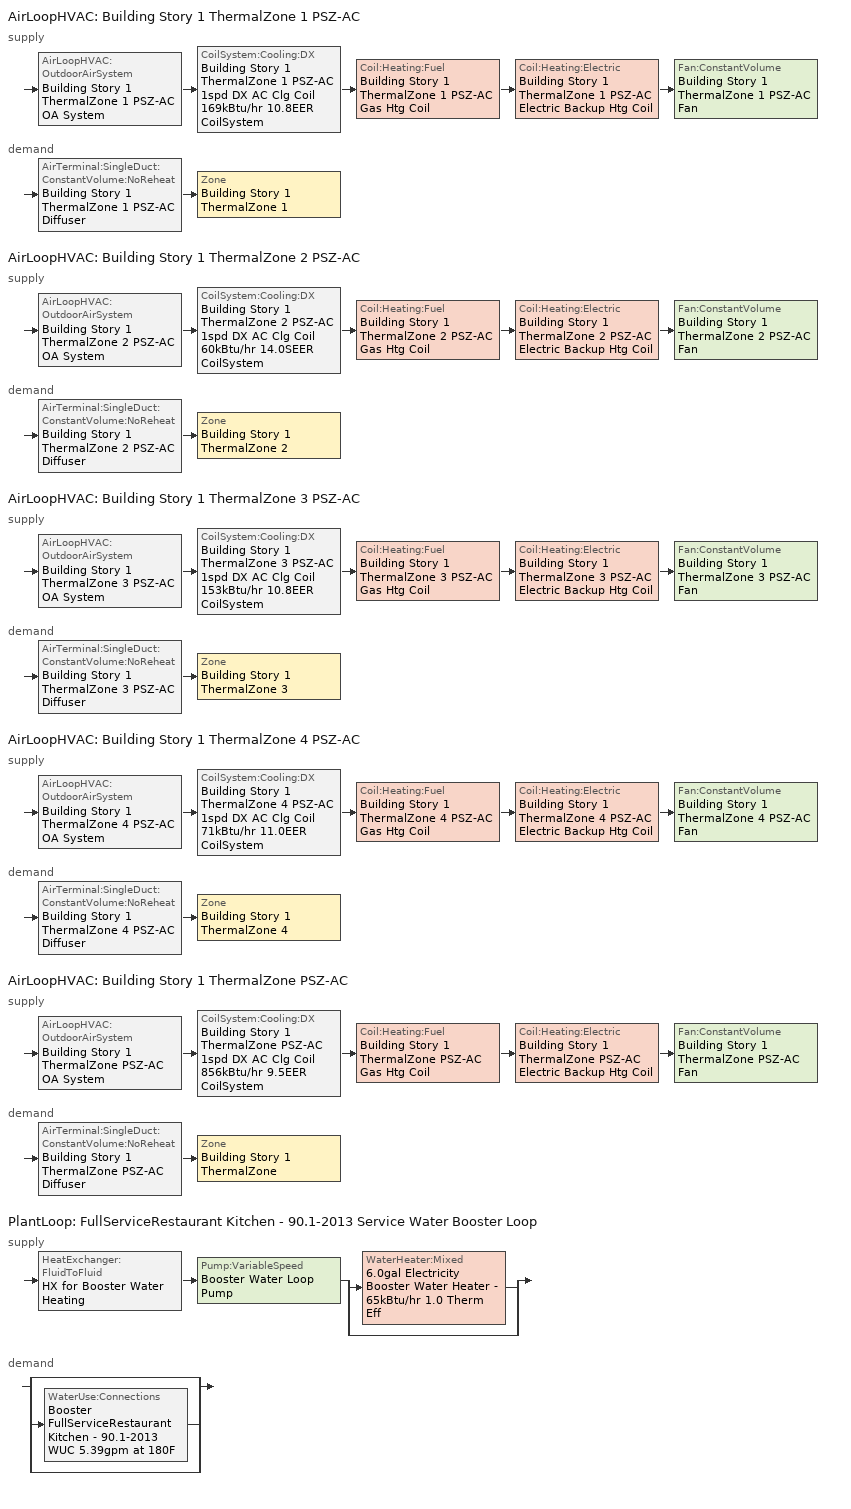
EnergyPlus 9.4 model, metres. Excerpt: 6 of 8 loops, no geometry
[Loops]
AirLoopHVAC 'Building Story 1 ThermalZone 1 PSZ-AC'
 supply: AirLoopHVAC:OutdoorAirSystem 'Building Story 1 ThermalZone 1 PSZ-AC OA System' > CoilSystem:Cooling:DX 'Building Story 1 ThermalZone 1 PSZ-AC 1spd DX AC Clg Coil 169kBtu/hr 10.8EER CoilSystem' > Coil:Heating:Fuel 'Building Story 1 ThermalZone 1 PSZ-AC Gas Htg Coil' > Coil:Heating:Electric 'Building Story 1 ThermalZone 1 PSZ-AC Electric Backup Htg Coil' > Fan:ConstantVolume 'Building Story 1 ThermalZone 1 PSZ-AC Fan'
 demand: AirTerminal:SingleDuct:ConstantVolume:NoReheat 'Building Story 1 ThermalZone 1 PSZ-AC Diffuser' > Zone 'Building Story 1 ThermalZone 1'
AirLoopHVAC 'Building Story 1 ThermalZone 2 PSZ-AC'
 supply: AirLoopHVAC:OutdoorAirSystem 'Building Story 1 ThermalZone 2 PSZ-AC OA System' > CoilSystem:Cooling:DX 'Building Story 1 ThermalZone 2 PSZ-AC 1spd DX AC Clg Coil 60kBtu/hr 14.0SEER CoilSystem' > Coil:Heating:Fuel 'Building Story 1 ThermalZone 2 PSZ-AC Gas Htg Coil' > Coil:Heating:Electric 'Building Story 1 ThermalZone 2 PSZ-AC Electric Backup Htg Coil' > Fan:ConstantVolume 'Building Story 1 ThermalZone 2 PSZ-AC Fan'
 demand: AirTerminal:SingleDuct:ConstantVolume:NoReheat 'Building Story 1 ThermalZone 2 PSZ-AC Diffuser' > Zone 'Building Story 1 ThermalZone 2'
AirLoopHVAC 'Building Story 1 ThermalZone 3 PSZ-AC'
 supply: AirLoopHVAC:OutdoorAirSystem 'Building Story 1 ThermalZone 3 PSZ-AC OA System' > CoilSystem:Cooling:DX 'Building Story 1 ThermalZone 3 PSZ-AC 1spd DX AC Clg Coil 153kBtu/hr 10.8EER CoilSystem' > Coil:Heating:Fuel 'Building Story 1 ThermalZone 3 PSZ-AC Gas Htg Coil' > Coil:Heating:Electric 'Building Story 1 ThermalZone 3 PSZ-AC Electric Backup Htg Coil' > Fan:ConstantVolume 'Building Story 1 ThermalZone 3 PSZ-AC Fan'
 demand: AirTerminal:SingleDuct:ConstantVolume:NoReheat 'Building Story 1 ThermalZone 3 PSZ-AC Diffuser' > Zone 'Building Story 1 ThermalZone 3'
AirLoopHVAC 'Building Story 1 ThermalZone 4 PSZ-AC'
 supply: AirLoopHVAC:OutdoorAirSystem 'Building Story 1 ThermalZone 4 PSZ-AC OA System' > CoilSystem:Cooling:DX 'Building Story 1 ThermalZone 4 PSZ-AC 1spd DX AC Clg Coil 71kBtu/hr 11.0EER CoilSystem' > Coil:Heating:Fuel 'Building Story 1 ThermalZone 4 PSZ-AC Gas Htg Coil' > Coil:Heating:Electric 'Building Story 1 ThermalZone 4 PSZ-AC Electric Backup Htg Coil' > Fan:ConstantVolume 'Building Story 1 ThermalZone 4 PSZ-AC Fan'
 demand: AirTerminal:SingleDuct:ConstantVolume:NoReheat 'Building Story 1 ThermalZone 4 PSZ-AC Diffuser' > Zone 'Building Story 1 ThermalZone 4'
AirLoopHVAC 'Building Story 1 ThermalZone PSZ-AC'
 supply: AirLoopHVAC:OutdoorAirSystem 'Building Story 1 ThermalZone PSZ-AC OA System' > CoilSystem:Cooling:DX 'Building Story 1 ThermalZone PSZ-AC 1spd DX AC Clg Coil 856kBtu/hr 9.5EER CoilSystem' > Coil:Heating:Fuel 'Building Story 1 ThermalZone PSZ-AC Gas Htg Coil' > Coil:Heating:Electric 'Building Story 1 ThermalZone PSZ-AC Electric Backup Htg Coil' > Fan:ConstantVolume 'Building Story 1 ThermalZone PSZ-AC Fan'
 demand: AirTerminal:SingleDuct:ConstantVolume:NoReheat 'Building Story 1 ThermalZone PSZ-AC Diffuser' > Zone 'Building Story 1 ThermalZone'
PlantLoop 'FullServiceRestaurant Kitchen - 90.1-2013 Service Water Booster Loop'
 supply: HeatExchanger:FluidToFluid 'HX for Booster Water Heating' > Pump:VariableSpeed 'Booster Water Loop Pump' > split
  | WaterHeater:Mixed '6.0gal Electricity Booster Water Heater - 65kBtu/hr 1.0 Therm Eff'
  | bypass
 demand: split
  | bypass
  | WaterUse:Connections 'Booster FullServiceRestaurant Kitchen - 90.1-2013 WUC 5.39gpm at 180F'
  | bypass
[ZoneControl:Thermostat] Temperature Difference Between Cutout And Setpoint {deltaC}=0
Name | Zone or ZoneList | Control Type Schedule | Control 1
Building Story 1 ThermalZone Thermostat | Building Story 1 ThermalZone | Building Story 1 ThermalZone Thermostat Schedule | Story Ground Blended Space Type Thermostat
Building Story 1 ThermalZone 1 Thermostat | Building Story 1 ThermalZone 1 | Building Story 1 ThermalZone 1 Thermostat Schedule | Story Ground Blended Space Type Thermostat 1
Building Story 1 ThermalZone 2 Thermostat | Building Story 1 ThermalZone 2 | Building Story 1 ThermalZone 2 Thermostat Schedule | Story Ground Blended Space Type Thermostat 2
Building Story 1 ThermalZone 3 Thermostat | Building Story 1 ThermalZone 3 | Building Story 1 ThermalZone 3 Thermostat Schedule | Story Ground Blended Space Type Thermostat 3
Building Story 1 ThermalZone 4 Thermostat | Building Story 1 ThermalZone 4 | Building Story 1 ThermalZone 4 Thermostat Schedule | Story Ground Blended Space Type Thermostat 4
[ThermostatSetpoint:DualSetpoint] Heating Setpoint Temperature Schedule=RestaurantSitDown HTGSETP_SCH_NO_OPTIMUM; Cooling Setpoint Temperature Schedule=RestaurantSitDown CLGSETP_SCH_NO_OPTIMUM
Story Ground Blended Space Type Thermostat; Story Ground Blended Space Type Thermostat 1; Story Ground Blended Space Type Thermostat 2; Story Ground Blended Space Type Thermostat 3; Story Ground Blended Space Type Thermostat 4
[AirTerminal:SingleDuct:ConstantVolume:NoReheat] Availability Schedule=Always On Discrete; Maximum Air Flow Rate {m3/s}=AutoSize
Building Story 1 ThermalZone PSZ-AC Diffuser; Building Story 1 ThermalZone 1 PSZ-AC Diffuser; Building Story 1 ThermalZone 2 PSZ-AC Diffuser; Building Story 1 ThermalZone 3 PSZ-AC Diffuser; Building Story 1 ThermalZone 4 PSZ-AC Diffuser
[Zone equipment]
Building Story 1 ThermalZone: Building Story 1 ThermalZone PSZ-AC Diffuser
Building Story 1 ThermalZone 1: Building Story 1 ThermalZone 1 PSZ-AC Diffuser
Building Story 1 ThermalZone 2: Building Story 1 ThermalZone 2 PSZ-AC Diffuser
Building Story 1 ThermalZone 3: Building Story 1 ThermalZone 3 PSZ-AC Diffuser
Building Story 1 ThermalZone 4: Building Story 1 ThermalZone 4 PSZ-AC Diffuser
[Sizing:Zone] Zone Cooling Design Supply Air Temperature Input Method=SupplyAirTemperature; Zone Cooling Design Supply Air Temperature {C}=12.7778; Zone Cooling Design Supply Air Temperature Difference {deltaC}=11.11; Zone Heating Design Supply Air Temperature Input Method=SupplyAirTemperature; Zone Heating Design Supply Air Temperature {C}=50; Zone Heating Design Supply Air Temperature Difference {deltaC}=11.11; Zone Cooling Design Supply Air Humidity Ratio {kgWater/kgDryAir}=0.0085; Zone Heating Design Supply Air Humidity Ratio {kgWater/kgDryAir}=0.008; Design Specification Outdoor Air Object=Blended OA; Cooling Design Air Flow Method=DesignDay; Cooling Design Air Flow Rate {m3/s}=0; Cooling Minimum Air Flow per Zone Floor Area {m3/s-m2}=0.000762; Cooling Minimum Air Flow {m3/s}=0; Cooling Minimum Air Flow Fraction=0; Heating Design Air Flow Method=DesignDay; Heating Design Air Flow Rate {m3/s}=0; Heating Maximum Air Flow per Zone Floor Area {m3/s-m2}=0.002032; Heating Maximum Air Flow {m3/s}=0.141576; Heating Maximum Air Flow Fraction=0.3; Account for Dedicated Outdoor Air System=No
Building Story 1 ThermalZone; Building Story 1 ThermalZone 1; Building Story 1 ThermalZone 2; Building Story 1 ThermalZone 3; Building Story 1 ThermalZone 4
[Controller:MechanicalVentilation] Demand Controlled Ventilation=No; System Outdoor Air Method=ZoneSum; Design Specification Outdoor Air Object Name 1=Blended OA
Name | Availability Schedule | Zone or ZoneList Name 1
Controller Mechanical Ventilation 2 | Building Story 1 ThermalZone PSZ-AC Occ Sch | Building Story 1 ThermalZone
Controller Mechanical Ventilation 5 | Building Story 1 ThermalZone 1 PSZ-AC Occ Sch | Building Story 1 ThermalZone 1
Controller Mechanical Ventilation 1 | Building Story 1 ThermalZone 2 PSZ-AC Occ Sch | Building Story 1 ThermalZone 2
Controller Mechanical Ventilation 3 | Building Story 1 ThermalZone 3 PSZ-AC Occ Sch | Building Story 1 ThermalZone 3
Controller Mechanical Ventilation 4 | Building Story 1 ThermalZone 4 PSZ-AC Occ Sch | Building Story 1 ThermalZone 4
[DesignSpecification:OutdoorAir]
Blended OA: Outdoor Air Method=Sum; Outdoor Air Flow per Person {m3/s-person}=0.00353961; Outdoor Air Flow per Zone Floor Area {m3/s-m2}=0.0009144; Outdoor Air Flow per Zone {m3/s}=0; Outdoor Air Flow Air Changes per Hour {1/hr}=0
[AirLoopHVAC] Design Supply Air Flow Rate {m3/s}=AutoSize; Design Return Air Flow Fraction of Supply Air Flow=1
Building Story 1 ThermalZone 1 PSZ-AC; Building Story 1 ThermalZone 2 PSZ-AC; Building Story 1 ThermalZone 3 PSZ-AC; Building Story 1 ThermalZone 4 PSZ-AC; Building Story 1 ThermalZone PSZ-AC
[Sizing:System] Type of Load to Size On=Sensible; Design Outdoor Air Flow Rate {m3/s}=Autosize; Central Heating Maximum System Air Flow Ratio=1; Preheat Design Temperature {C}=7.22222; Preheat Design Humidity Ratio {kgWater/kgDryAir}=0.008; Precool Design Temperature {C}=12.7778; Precool Design Humidity Ratio {kgWater/kgDryAir}=0.008; Central Cooling Design Supply Air Temperature {C}=12.7778; Central Heating Design Supply Air Temperature {C}=50; Type of Zone Sum to Use=Coincident; 100% Outdoor Air in Cooling=No; 100% Outdoor Air in Heating=No; Central Cooling Design Supply Air Humidity Ratio {kgWater/kgDryAir}=0.0085; Central Heating Design Supply Air Humidity Ratio {kgWater/kgDryAir}=0.008; Cooling Supply Air Flow Rate Method=DesignDay; Cooling Supply Air Flow Rate {m3/s}=0; Cooling Supply Air Flow Rate Per Floor Area {m3/s-m2}=0.00996765; Cooling Fraction of Autosized Cooling Supply Air Flow Rate=1; Cooling Supply Air Flow Rate Per Unit Cooling Capacity {m3/s-W}=3.94755e-05; Heating Supply Air Flow Rate Method=DesignDay; Heating Supply Air Flow Rate {m3/s}=0; Heating Supply Air Flow Rate Per Floor Area {m3/s-m2}=0.00996765; Heating Fraction of Autosized Heating Supply Air Flow Rate=1; Heating Fraction of Autosized Cooling Supply Air Flow Rate=1; Heating Supply Air Flow Rate Per Unit Heating Capacity {m3/s-W}=3.15882e-05; System Outdoor Air Method=ZoneSum; Zone Maximum Outdoor Air Fraction=1; Cooling Design Capacity Method=CoolingDesignCapacity; Cooling Design Capacity {W}=Autosize; Cooling Design Capacity Per Floor Area {W/m2}=234.7; Fraction of Autosized Cooling Design Capacity=1; Heating Design Capacity Method=HeatingDesignCapacity; Heating Design Capacity {W}=Autosize; Heating Design Capacity Per Floor Area {W/m2}=157; Fraction of Autosized Heating Design Capacity=1; Central Cooling Capacity Control Method=OnOff
Building Story 1 ThermalZone 1 PSZ-AC; Building Story 1 ThermalZone 2 PSZ-AC; Building Story 1 ThermalZone 3 PSZ-AC; Building Story 1 ThermalZone 4 PSZ-AC; Building Story 1 ThermalZone PSZ-AC
[Controller:OutdoorAir] Minimum Outdoor Air Flow Rate {m3/s}=Autosize; Maximum Outdoor Air Flow Rate {m3/s}=Autosize; Economizer Control Type=DifferentialDryBulb; Economizer Control Action Type=ModulateFlow; Lockout Type=LockoutWithHeating; Minimum Limit Type=FixedMinimum; High Humidity Control=No; Control High Indoor Humidity Based on Outdoor Humidity Ratio=Yes; Heat Recovery Bypass Control Type=BypassWhenOAFlowGreaterThanMinimum
Name | Minimum Outdoor Air Schedule | Mechanical Ventilation Controller
Building Story 1 ThermalZone 1 PSZ-AC OA System Controller | Building Story 1 ThermalZone 1 PSZ-AC Occ Sch | Controller Mechanical Ventilation 5
Building Story 1 ThermalZone 2 PSZ-AC OA System Controller | Building Story 1 ThermalZone 2 PSZ-AC Occ Sch | Controller Mechanical Ventilation 1
Building Story 1 ThermalZone 3 PSZ-AC OA System Controller | Building Story 1 ThermalZone 3 PSZ-AC Occ Sch | Controller Mechanical Ventilation 3
Building Story 1 ThermalZone 4 PSZ-AC OA System Controller | Building Story 1 ThermalZone 4 PSZ-AC Occ Sch | Controller Mechanical Ventilation 4
Building Story 1 ThermalZone PSZ-AC OA System Controller | Building Story 1 ThermalZone PSZ-AC Occ Sch | Controller Mechanical Ventilation 2
[HeatExchanger:AirToAir:SensibleAndLatent] Availability Schedule=Always On Discrete; Nominal Supply Air Flow Rate {m3/s}=Autosize; Sensible Effectiveness at 100% Heating Air Flow=0.5; Latent Effectiveness at 100% Heating Air Flow=0.5; Sensible Effectiveness at 75% Heating Air Flow=0.5; Latent Effectiveness at 75% Heating Air Flow=0.5; Sensible Effectiveness at 100% Cooling Air Flow=0.5; Latent Effectiveness at 100% Cooling Air Flow=0.5; Sensible Effectiveness at 75% Cooling Air Flow=0.5; Latent Effectiveness at 75% Cooling Air Flow=0.5; Supply Air Outlet Temperature Control=No; Heat Exchanger Type=Rotary; Frost Control Type=ExhaustOnly; Threshold Temperature {C}=-23.3; Initial Defrost Time Fraction=0.167; Rate of Defrost Time Fraction Increase {1/K}=1.44; Economizer Lockout=Yes
Name | Nominal Electric Power {W}
Building Story 1 ThermalZone 1 PSZ-AC ERV; Building Story 1 ThermalZone 3 PSZ-AC ERV | 409.797
Building Story 1 ThermalZone 2 PSZ-AC ERV | 224.698
Building Story 1 ThermalZone 4 PSZ-AC ERV | 224.699
Building Story 1 ThermalZone PSZ-AC ERV | 3300.67
[SetpointManager:OutdoorAirPretreat] Control Variable=Temperature; Minimum Setpoint Temperature {C}=-99; Maximum Setpoint Temperature {C}=99; Minimum Setpoint Humidity Ratio {kgWater/kgDryAir}=1e-05; Maximum Setpoint Humidity Ratio {kgWater/kgDryAir}=1
Setpoint Manager Outdoor Air Pretreat 1; Setpoint Manager Outdoor Air Pretreat 2; Setpoint Manager Outdoor Air Pretreat 3; Setpoint Manager Outdoor Air Pretreat 4; Setpoint Manager Outdoor Air Pretreat 5
[SetpointManager:MixedAir] Control Variable=Temperature
Name | Setpoint Node or NodeList
Building Story 1 ThermalZone 1 PSZ-AC Mixed Air Node OS Default SPM | Building Story 1 ThermalZone 1 PSZ-AC Mixed Air Node
Building Story 1 ThermalZone 1 PSZ-AC 1spd DX AC Clg Coil Outlet Air Node OS Default SPM | Building Story 1 ThermalZone 1 PSZ-AC 1spd DX AC Clg Coil Outlet Air Node
Building Story 1 ThermalZone 1 PSZ-AC Gas Htg Coil Outlet Air Node OS Default SPM | Building Story 1 ThermalZone 1 PSZ-AC Gas Htg Coil Outlet Air Node
Building Story 1 ThermalZone 1 PSZ-AC Electric Backup Htg Coil Outlet Air Node OS Default SPM | Building Story 1 ThermalZone 1 PSZ-AC Electric Backup Htg Coil Outlet Air Node
Building Story 1 ThermalZone 2 PSZ-AC Mixed Air Node OS Default SPM | Building Story 1 ThermalZone 2 PSZ-AC Mixed Air Node
Building Story 1 ThermalZone 2 PSZ-AC 1spd DX AC Clg Coil Outlet Air Node OS Default SPM | Building Story 1 ThermalZone 2 PSZ-AC 1spd DX AC Clg Coil Outlet Air Node
Building Story 1 ThermalZone 2 PSZ-AC Gas Htg Coil Outlet Air Node OS Default SPM | Building Story 1 ThermalZone 2 PSZ-AC Gas Htg Coil Outlet Air Node
Building Story 1 ThermalZone 2 PSZ-AC Electric Backup Htg Coil Outlet Air Node OS Default SPM | Building Story 1 ThermalZone 2 PSZ-AC Electric Backup Htg Coil Outlet Air Node
Building Story 1 ThermalZone 3 PSZ-AC Mixed Air Node OS Default SPM | Building Story 1 ThermalZone 3 PSZ-AC Mixed Air Node
Building Story 1 ThermalZone 3 PSZ-AC 1spd DX AC Clg Coil Outlet Air Node OS Default SPM | Building Story 1 ThermalZone 3 PSZ-AC 1spd DX AC Clg Coil Outlet Air Node
Building Story 1 ThermalZone 3 PSZ-AC Gas Htg Coil Outlet Air Node OS Default SPM | Building Story 1 ThermalZone 3 PSZ-AC Gas Htg Coil Outlet Air Node
Building Story 1 ThermalZone 3 PSZ-AC Electric Backup Htg Coil Outlet Air Node OS Default SPM | Building Story 1 ThermalZone 3 PSZ-AC Electric Backup Htg Coil Outlet Air Node
Building Story 1 ThermalZone 4 PSZ-AC Mixed Air Node OS Default SPM | Building Story 1 ThermalZone 4 PSZ-AC Mixed Air Node
Building Story 1 ThermalZone 4 PSZ-AC 1spd DX AC Clg Coil Outlet Air Node OS Default SPM | Building Story 1 ThermalZone 4 PSZ-AC 1spd DX AC Clg Coil Outlet Air Node
Building Story 1 ThermalZone 4 PSZ-AC Gas Htg Coil Outlet Air Node OS Default SPM | Building Story 1 ThermalZone 4 PSZ-AC Gas Htg Coil Outlet Air Node
Building Story 1 ThermalZone 4 PSZ-AC Electric Backup Htg Coil Outlet Air Node OS Default SPM | Building Story 1 ThermalZone 4 PSZ-AC Electric Backup Htg Coil Outlet Air Node
Building Story 1 ThermalZone PSZ-AC Mixed Air Node OS Default SPM | Building Story 1 ThermalZone PSZ-AC Mixed Air Node
Building Story 1 ThermalZone PSZ-AC 1spd DX AC Clg Coil Outlet Air Node OS Default SPM | Building Story 1 ThermalZone PSZ-AC 1spd DX AC Clg Coil Outlet Air Node
Building Story 1 ThermalZone PSZ-AC Gas Htg Coil Outlet Air Node OS Default SPM | Building Story 1 ThermalZone PSZ-AC Gas Htg Coil Outlet Air Node
Building Story 1 ThermalZone PSZ-AC Electric Backup Htg Coil Outlet Air Node OS Default SPM | Building Story 1 ThermalZone PSZ-AC Electric Backup Htg Coil Outlet Air Node
[CoilSystem:Cooling:DX] Availability Schedule=Always On Discrete
Name | Cooling Coil
Building Story 1 ThermalZone 1 PSZ-AC 1spd DX AC Clg Coil 169kBtu/hr 10.8EER CoilSystem | Building Story 1 ThermalZone 1 PSZ-AC 1spd DX AC Clg Coil 169kBtu/hr 10.8EER
Building Story 1 ThermalZone 2 PSZ-AC 1spd DX AC Clg Coil 60kBtu/hr 14.0SEER CoilSystem | Building Story 1 ThermalZone 2 PSZ-AC 1spd DX AC Clg Coil 60kBtu/hr 14.0SEER
Building Story 1 ThermalZone 3 PSZ-AC 1spd DX AC Clg Coil 153kBtu/hr 10.8EER CoilSystem | Building Story 1 ThermalZone 3 PSZ-AC 1spd DX AC Clg Coil 153kBtu/hr 10.8EER
Building Story 1 ThermalZone 4 PSZ-AC 1spd DX AC Clg Coil 71kBtu/hr 11.0EER CoilSystem | Building Story 1 ThermalZone 4 PSZ-AC 1spd DX AC Clg Coil 71kBtu/hr 11.0EER
Building Story 1 ThermalZone PSZ-AC 1spd DX AC Clg Coil 856kBtu/hr 9.5EER CoilSystem | Building Story 1 ThermalZone PSZ-AC 1spd DX AC Clg Coil 856kBtu/hr 9.5EER
[Coil:Cooling:DX:SingleSpeed] Availability Schedule=Always On Discrete; Gross Rated Total Cooling Capacity {W}=Autosize; Gross Rated Sensible Heat Ratio=Autosize; Rated Air Flow Rate {m3/s}=Autosize; Rated Evaporator Fan Power Per Volume Flow Rate {W/(m3/s)}=773.3; Total Cooling Capacity Function of Temperature Curve=PSZ-AC_Unitary_PackagecoolCapFT; Total Cooling Capacity Function of Flow Fraction Curve=PSZ-AC_Unitary_PackagecoolFFF; Energy Input Ratio Function of Temperature Curve=PSZ-AC DX Unitary Package EIRFT; Energy Input Ratio Function of Flow Fraction Curve=PSZ-AC_Unitary_PackagecoolEIRFFF; Part Load Fraction Correlation Curve=PSZ-AC_Unitary_PackagecoolPLR; Minimum Outdoor Dry-Bulb Temperature for Compressor Operation {C}=-25; Condenser Type=AirCooled; Evaporative Condenser Effectiveness=0; Evaporative Condenser Air Flow Rate {m3/s}=Autosize; Evaporative Condenser Pump Rated Power Consumption {W}=Autosize; Crankcase Heater Capacity {W}=0; Maximum Outdoor Dry-Bulb Temperature for Crankcase Heater Operation {C}=0; Basin Heater Capacity {W/K}=0; Basin Heater Setpoint Temperature {C}=10
Name | Gross Rated Cooling COP {W/W}
Building Story 1 ThermalZone 1 PSZ-AC 1spd DX AC Clg Coil 169kBtu/hr 10.8EER; Building Story 1 ThermalZone 3 PSZ-AC 1spd DX AC Clg Coil 153kBtu/hr 10.8EER | 3.73224
Building Story 1 ThermalZone 2 PSZ-AC 1spd DX AC Clg Coil 60kBtu/hr 14.0SEER | 4.11713
Building Story 1 ThermalZone 4 PSZ-AC 1spd DX AC Clg Coil 71kBtu/hr 11.0EER | 3.79883
Building Story 1 ThermalZone PSZ-AC 1spd DX AC Clg Coil 856kBtu/hr 9.5EER | 3.2994
[Coil:Heating:Fuel] Availability Schedule=Always On Discrete; Fuel Type=NaturalGas; Burner Efficiency=0.8; Nominal Capacity {W}=AutoSize; Parasitic Electric Load {W}=0; Parasitic Fuel Load {W}=0
Building Story 1 ThermalZone 1 PSZ-AC Gas Htg Coil; Building Story 1 ThermalZone 2 PSZ-AC Gas Htg Coil; Building Story 1 ThermalZone 3 PSZ-AC Gas Htg Coil; Building Story 1 ThermalZone 4 PSZ-AC Gas Htg Coil; Building Story 1 ThermalZone PSZ-AC Gas Htg Coil
[Coil:Heating:Electric] Availability Schedule=Always On Discrete; Efficiency=1; Nominal Capacity {W}=Autosize
Building Story 1 ThermalZone 1 PSZ-AC Electric Backup Htg Coil; Building Story 1 ThermalZone 2 PSZ-AC Electric Backup Htg Coil; Building Story 1 ThermalZone 3 PSZ-AC Electric Backup Htg Coil; Building Story 1 ThermalZone 4 PSZ-AC Electric Backup Htg Coil; Building Story 1 ThermalZone PSZ-AC Electric Backup Htg Coil
[Fan:ConstantVolume] Maximum Flow Rate {m3/s}=AutoSize; Motor In Airstream Fraction=1
Name | Availability Schedule | Fan Total Efficiency | Pressure Rise {Pa} | Motor Efficiency
Building Story 1 ThermalZone 1 PSZ-AC Fan | Building Story 1 ThermalZone 1 PSZ-AC Occ Sch | 0.58175 | 622.722 | 0.895
Building Story 1 ThermalZone 2 PSZ-AC Fan | Building Story 1 ThermalZone 2 PSZ-AC Occ Sch | 0.55575 | 622.722 | 0.855
Building Story 1 ThermalZone 3 PSZ-AC Fan | Building Story 1 ThermalZone 3 PSZ-AC Occ Sch | 0.58175 | 622.722 | 0.895
Building Story 1 ThermalZone 4 PSZ-AC Fan | Building Story 1 ThermalZone 4 PSZ-AC Occ Sch | 0.56225 | 622.722 | 0.865
Building Story 1 ThermalZone PSZ-AC Fan | Building Story 1 ThermalZone PSZ-AC Occ Sch | 0.6084 | 1018.77 | 0.936
[SetpointManager:SingleZone:Reheat] Control Variable=Temperature; Minimum Supply Air Temperature {C}=12.7778; Maximum Supply Air Temperature {C}=50
Name | Control Zone | Setpoint Node or NodeList
Building Story 1 ThermalZone 1 Setpoint Manager SZ Reheat | Building Story 1 ThermalZone 1 | Building Story 1 ThermalZone 1 PSZ-AC Supply Outlet Node
Building Story 1 ThermalZone 2 Setpoint Manager SZ Reheat | Building Story 1 ThermalZone 2 | Building Story 1 ThermalZone 2 PSZ-AC Supply Outlet Node
Building Story 1 ThermalZone 3 Setpoint Manager SZ Reheat | Building Story 1 ThermalZone 3 | Building Story 1 ThermalZone 3 PSZ-AC Supply Outlet Node
Building Story 1 ThermalZone 4 Setpoint Manager SZ Reheat | Building Story 1 ThermalZone 4 | Building Story 1 ThermalZone 4 PSZ-AC Supply Outlet Node
Building Story 1 ThermalZone Setpoint Manager SZ Reheat | Building Story 1 ThermalZone | Building Story 1 ThermalZone PSZ-AC Supply Outlet Node
[PlantLoop]
FullServiceRestaurant Kitchen - 90.1-2013 Service Water Booster Loop: Fluid Type=Water; Plant Equipment Operation Scheme=FullServiceRestaurant Kitchen - 90.1-2013 Service Water Booster Loop Operation Schemes; Maximum Loop Temperature {C}=100; Minimum Loop Temperature {C}=0; Maximum Loop Flow Rate {m3/s}=Autosize; Minimum Loop Flow Rate {m3/s}=0; Plant Loop Volume {m3}=Autocalculate; Load Distribution Scheme=Optimal; Plant Loop Demand Calculation Scheme=SingleSetpoint
[Sizing:Plant]
FullServiceRestaurant Kitchen - 90.1-2013 Service Water Booster Loop: Loop Type=Heating; Design Loop Exit Temperature {C}=82.2222; Loop Design Temperature Difference {deltaC}=5; Sizing Option=NonCoincident; Zone Timesteps in Averaging Window=1; Coincident Sizing Factor Mode=None
[HeatExchanger:FluidToFluid]
HX for Booster Water Heating: Loop Demand Side Design Flow Rate {m3/s}=Autosize; Loop Supply Side Design Flow Rate {m3/s}=Autosize; Heat Exchange Model Type=Ideal; Heat Exchanger U-Factor Times Area Value {W/K}=Autosize; Control Type=UncontrolledOn; Minimum Temperature Difference to Activate Heat Exchanger {deltaC}=0.01; Heat Transfer Metering End Use Type=LoopToLoop; Component Override Cooling Control Temperature Mode=Loop; Sizing Factor=1; Operation Minimum Temperature Limit {C}=0; Operation Maximum Temperature Limit {C}=100
[Pump:VariableSpeed]
Booster Water Loop Pump: Design Maximum Flow Rate {m3/s}=Autosize; Design Pump Head {Pa}=0; Design Power Consumption {W}=0; Motor Efficiency=1; Fraction of Motor Inefficiencies to Fluid Stream=0; Coefficient 1 of the Part Load Performance Curve=0; Coefficient 2 of the Part Load Performance Curve=1; Coefficient 3 of the Part Load Performance Curve=0; Coefficient 4 of the Part Load Performance Curve=0; Design Minimum Flow Rate {m3/s}=0; Pump Control Type=Continuous; Skin Loss Radiative Fraction=0.5; Design Power Sizing Method=PowerPerFlowPerPressure; Design Electric Power per Unit Flow Rate {W/(m3/s)}=348701.1; Design Shaft Power per Unit Flow Rate per Unit Head {W/((m3/s)-Pa)}=1.28205; Design Minimum Flow Rate Fraction=0
[WaterHeater:Mixed]
6.0gal Electricity Booster Water Heater - 65kBtu/hr 1.0 Therm Eff: Tank Volume {m3}=0.0227125; Setpoint Temperature Schedule=Service Water Booster Temp - 180.00000000000006F; Deadband Temperature Difference {deltaC}=2; Maximum Temperature Limit {C}=82.2222; Heater Control Type=Cycle; Heater Maximum Capacity {W}=19120; Heater Ignition Minimum Flow Rate {m3/s}=0; Heater Ignition Delay {s}=0; Heater Fuel Type=Electricity; Heater Thermal Efficiency=1; Off Cycle Parasitic Fuel Consumption Rate {W}=0; Off Cycle Parasitic Fuel Type=Electricity; Off Cycle Parasitic Heat Fraction to Tank=0; On Cycle Parasitic Fuel Consumption Rate {W}=0; On Cycle Parasitic Fuel Type=Electricity; On Cycle Parasitic Heat Fraction to Tank=0; Ambient Temperature Indicator=Schedule; Ambient Temperature Schedule=Water Heater Ambient Temp Schedule - 71.6; Off Cycle Loss Coefficient to Ambient Temperature {W/K}=1.59362; Off Cycle Loss Fraction to Zone=1; On Cycle Loss Coefficient to Ambient Temperature {W/K}=1.59362; On Cycle Loss Fraction to Zone=1; Use Side Effectiveness=1; Source Side Effectiveness=1; Use Side Design Flow Rate {m3/s}=Autosize; Source Side Design Flow Rate {m3/s}=Autosize; Indirect Water Heating Recovery Time {hr}=1.5; Source Side Flow Control Mode=IndirectHeatPrimarySetpoint
[SetpointManager:Scheduled]
Hot water booster setpoint manager: Control Variable=Temperature; Schedule=Service Water Booster Temp - 180.00000000000006F; Setpoint Node or NodeList=FullServiceRestaurant Kitchen - 90.1-2013 Service Water Booster Loop Supply Outlet Node
[WaterUse:Connections]
Booster FullServiceRestaurant Kitchen - 90.1-2013 WUC 5.39gpm at 180F: Water Use Equipment Name 1=Booster FullServiceRestaurant Kitchen - 90.1-2013 Service Water Use 5.39gpm at 180F
[WaterUse:Equipment]
Booster FullServiceRestaurant Kitchen - 90.1-2013 Service Water Use 5.39gpm at 180F: Peak Flow Rate {m3/s}=0.000340279; Flow Rate Fraction Schedule=RestaurantSitDown BLDG_SWH_SCH; Target Temperature Schedule=Mixed Water At Faucet Temp - 180F; Sensible Fraction Schedule=Fraction Sensible - 0.2; Latent Fraction Schedule=Fraction Latent - 0.05
[PlantEquipmentOperationSchemes]
FullServiceRestaurant Kitchen - 90.1-2013 Service Water Booster Loop Operation Schemes: Control Scheme Object Type 1=PlantEquipmentOperation:HeatingLoad; Control Scheme Name 1=FullServiceRestaurant Kitchen - 90.1-2013 Service Water Booster Loop Heating Operation Scheme; Control Scheme Schedule Name 1=Always On Discrete
[PlantEquipmentOperation:HeatingLoad]
FullServiceRestaurant Kitchen - 90.1-2013 Service Water Booster Loop Heating Operation Scheme: Load Range Lower Limit 1 {W}=0; Load Range Upper Limit 1 {W}=1000000000; Range Equipment List Name 1=FullServiceRestaurant Kitchen - 90.1-2013 Service Water Booster Loop Heating Equipment List
[PlantEquipmentList]
FullServiceRestaurant Kitchen - 90.1-2013 Service Water Booster Loop Heating Equipment List: HeatExchanger:FluidToFluid, HX for Booster Water Heating, WaterHeater:Mixed, 6.0gal Electricity Booster Water Heater - 65kBtu/hr 1.0 Therm Eff
[Schedule:Compact]
Building Story 1 ThermalZone Thermostat Schedule; Building Story 1 ThermalZone 1 Thermostat Schedule; Building Story 1 ThermalZone 2 Thermostat Schedule; Building Story 1 ThermalZone 3 Thermostat Schedule; Building Story 1 ThermalZone 4 Thermostat Schedule: Through: 12/31, For: AllDays, Until: 24:00, 4
[Schedule:Day:Interval]
RestaurantSitDown HTGSETP_SCH_NO_OPTIMUM Default; RestaurantSitDown HTGSETP_SCH_NO_OPTIMUM Default|Sat|Wkdy Day: No, 04:00, 15.6, 24:00, 21
RestaurantSitDown HTGSETP_SCH_NO_OPTIMUM Summer Design Day: No, 24:00, 15.6
RestaurantSitDown HTGSETP_SCH_NO_OPTIMUM Winter Design Day: No, 24:00, 21
RestaurantSitDown CLGSETP_SCH_NO_OPTIMUM Default; RestaurantSitDown CLGSETP_SCH_NO_OPTIMUM Default|Sat|Wkdy Day: No, 04:00, 30, 24:00, 24
RestaurantSitDown CLGSETP_SCH_NO_OPTIMUM Summer Design Day: No, 05:00, 30, 06:00, 26, 24:00, 24
RestaurantSitDown CLGSETP_SCH_NO_OPTIMUM Winter Design Day: No, 24:00, 30
Building Story 1 ThermalZone PSZ-AC Occ Sch Default; Building Story 1 ThermalZone 1 PSZ-AC Occ Sch Default; Building Story 1 ThermalZone 2 PSZ-AC Occ Sch Default; Building Story 1 ThermalZone 3 PSZ-AC Occ Sch Default; Building Story 1 ThermalZone 4 PSZ-AC Occ Sch Default: No, 07:00, 0, 24:00, 1
Building Story 1 ThermalZone PSZ-AC Occ Sch Summer Design Day; Building Story 1 ThermalZone PSZ-AC Occ Sch Winter Design Day; Building Story 1 ThermalZone 1 PSZ-AC Occ Sch Summer Design Day; Building Story 1 ThermalZone 1 PSZ-AC Occ Sch Winter Design Day; Building Story 1 ThermalZone 2 PSZ-AC Occ Sch Summer Design Day; Building Story 1 ThermalZone 2 PSZ-AC Occ Sch Winter Design Day; Building Story 1 ThermalZone 3 PSZ-AC Occ Sch Summer Design Day; Building Story 1 ThermalZone 3 PSZ-AC Occ Sch Winter Design Day; Building Story 1 ThermalZone 4 PSZ-AC Occ Sch Summer Design Day; Building Story 1 ThermalZone 4 PSZ-AC Occ Sch Winter Design Day: No, 24:00, 1
Fraction Latent - 0.05 Default: No, 24:00, 0.05
Fraction Sensible - 0.2 Default: No, 24:00, 0.2
Mixed Water At Faucet Temp - 180F Default; Service Water Booster Temp - 180.00000000000006F Default: No, 24:00, 82.2222
RestaurantSitDown BLDG_SWH_SCH Default: No, 01:00, 0.25, 06:00, 0, 10:00, 0.15, 12:00, 0.5, 14:00, 0.4, 17:00, 0.3, 18:00, 0.4, 20:00, 0.5, 21:00, 0.4, 22:00, 0.5, 23:00, 0.4, 24:00, 0.2
RestaurantSitDown BLDG_SWH_SCH SmrDsn|Wkdy Day; RestaurantSitDown BLDG_SWH_SCH Summer Design Day: No, 01:00, 0.2, 06:00, 0, 07:00, 0.15, 08:00, 0.6, 09:00, 0.55, 10:00, 0.45, 11:00, 0.4, 12:00, 0.45, 13:00, 0.4, 14:00, 0.35, 17:00, 0.3, 18:00, 0.4, 19:00, 0.55, 20:00, 0.6, 21:00, 0.5, 22:00, 0.55, 23:00, 0.45, 24:00, 0.25
RestaurantSitDown BLDG_SWH_SCH Winter Design Day; RestaurantSitDown BLDG_SWH_SCH WntrDsn|Sat Day: No, 01:00, 0.2, 06:00, 0, 09:00, 0.15, 10:00, 0.5, 11:00, 0.45, 13:00, 0.5, 14:00, 0.45, 16:00, 0.4, 17:00, 0.35, 18:00, 0.4, 20:00, 0.55, 21:00, 0.5, 22:00, 0.55, 23:00, 0.4, 24:00, 0.3
Water Heater Ambient Temp Schedule - 71.6 Default: No, 24:00, 22
[Schedule:Week:Daily]
RestaurantSitDown HTGSETP_SCH_NO_OPTIMUM Week Rule - Jan1-Dec31: RestaurantSitDown HTGSETP_SCH_NO_OPTIMUM Default, RestaurantSitDown HTGSETP_SCH_NO_OPTIMUM Default|Sat|Wkdy Day, RestaurantSitDown HTGSETP_SCH_NO_OPTIMUM Default|Sat|Wkdy Day, RestaurantSitDown HTGSETP_SCH_NO_OPTIMUM Default|Sat|Wkdy Day, RestaurantSitDown HTGSETP_SCH_NO_OPTIMUM Default|Sat|Wkdy Day, RestaurantSitDown HTGSETP_SCH_NO_OPTIMUM Default|Sat|Wkdy Day, RestaurantSitDown HTGSETP_SCH_NO_OPTIMUM Default|Sat|Wkdy Day, RestaurantSitDown HTGSETP_SCH_NO_OPTIMUM Default, RestaurantSitDown HTGSETP_SCH_NO_OPTIMUM Summer Design Day, RestaurantSitDown HTGSETP_SCH_NO_OPTIMUM Winter Design Day, RestaurantSitDown HTGSETP_SCH_NO_OPTIMUM Default, RestaurantSitDown HTGSETP_SCH_NO_OPTIMUM Default
RestaurantSitDown CLGSETP_SCH_NO_OPTIMUM Week Rule - Jan1-Dec31: RestaurantSitDown CLGSETP_SCH_NO_OPTIMUM Default, RestaurantSitDown CLGSETP_SCH_NO_OPTIMUM Default|Sat|Wkdy Day, RestaurantSitDown CLGSETP_SCH_NO_OPTIMUM Default|Sat|Wkdy Day, RestaurantSitDown CLGSETP_SCH_NO_OPTIMUM Default|Sat|Wkdy Day, RestaurantSitDown CLGSETP_SCH_NO_OPTIMUM Default|Sat|Wkdy Day, RestaurantSitDown CLGSETP_SCH_NO_OPTIMUM Default|Sat|Wkdy Day, RestaurantSitDown CLGSETP_SCH_NO_OPTIMUM Default|Sat|Wkdy Day, RestaurantSitDown CLGSETP_SCH_NO_OPTIMUM Default, RestaurantSitDown CLGSETP_SCH_NO_OPTIMUM Summer Design Day, RestaurantSitDown CLGSETP_SCH_NO_OPTIMUM Winter Design Day, RestaurantSitDown CLGSETP_SCH_NO_OPTIMUM Default, RestaurantSitDown CLGSETP_SCH_NO_OPTIMUM Default
Building Story 1 ThermalZone PSZ-AC Occ Sch Week Rule - Jan1-Dec31: Building Story 1 ThermalZone PSZ-AC Occ Sch Default, Building Story 1 ThermalZone PSZ-AC Occ Sch Default, Building Story 1 ThermalZone PSZ-AC Occ Sch Default, Building Story 1 ThermalZone PSZ-AC Occ Sch Default, Building Story 1 ThermalZone PSZ-AC Occ Sch Default, Building Story 1 ThermalZone PSZ-AC Occ Sch Default, Building Story 1 ThermalZone PSZ-AC Occ Sch Default, Building Story 1 ThermalZone PSZ-AC Occ Sch Default, Building Story 1 ThermalZone PSZ-AC Occ Sch Summer Design Day, Building Story 1 ThermalZone PSZ-AC Occ Sch Winter Design Day, Building Story 1 ThermalZone PSZ-AC Occ Sch Default, Building Story 1 ThermalZone PSZ-AC Occ Sch Default
Building Story 1 ThermalZone 1 PSZ-AC Occ Sch Week Rule - Jan1-Dec31: Building Story 1 ThermalZone 1 PSZ-AC Occ Sch Default, Building Story 1 ThermalZone 1 PSZ-AC Occ Sch Default, Building Story 1 ThermalZone 1 PSZ-AC Occ Sch Default, Building Story 1 ThermalZone 1 PSZ-AC Occ Sch Default, Building Story 1 ThermalZone 1 PSZ-AC Occ Sch Default, Building Story 1 ThermalZone 1 PSZ-AC Occ Sch Default, Building Story 1 ThermalZone 1 PSZ-AC Occ Sch Default, Building Story 1 ThermalZone 1 PSZ-AC Occ Sch Default, Building Story 1 ThermalZone 1 PSZ-AC Occ Sch Summer Design Day, Building Story 1 ThermalZone 1 PSZ-AC Occ Sch Winter Design Day, Building Story 1 ThermalZone 1 PSZ-AC Occ Sch Default, Building Story 1 ThermalZone 1 PSZ-AC Occ Sch Default
Building Story 1 ThermalZone 2 PSZ-AC Occ Sch Week Rule - Jan1-Dec31: Building Story 1 ThermalZone 2 PSZ-AC Occ Sch Default, Building Story 1 ThermalZone 2 PSZ-AC Occ Sch Default, Building Story 1 ThermalZone 2 PSZ-AC Occ Sch Default, Building Story 1 ThermalZone 2 PSZ-AC Occ Sch Default, Building Story 1 ThermalZone 2 PSZ-AC Occ Sch Default, Building Story 1 ThermalZone 2 PSZ-AC Occ Sch Default, Building Story 1 ThermalZone 2 PSZ-AC Occ Sch Default, Building Story 1 ThermalZone 2 PSZ-AC Occ Sch Default, Building Story 1 ThermalZone 2 PSZ-AC Occ Sch Summer Design Day, Building Story 1 ThermalZone 2 PSZ-AC Occ Sch Winter Design Day, Building Story 1 ThermalZone 2 PSZ-AC Occ Sch Default, Building Story 1 ThermalZone 2 PSZ-AC Occ Sch Default
Building Story 1 ThermalZone 3 PSZ-AC Occ Sch Week Rule - Jan1-Dec31: Building Story 1 ThermalZone 3 PSZ-AC Occ Sch Default, Building Story 1 ThermalZone 3 PSZ-AC Occ Sch Default, Building Story 1 ThermalZone 3 PSZ-AC Occ Sch Default, Building Story 1 ThermalZone 3 PSZ-AC Occ Sch Default, Building Story 1 ThermalZone 3 PSZ-AC Occ Sch Default, Building Story 1 ThermalZone 3 PSZ-AC Occ Sch Default, Building Story 1 ThermalZone 3 PSZ-AC Occ Sch Default, Building Story 1 ThermalZone 3 PSZ-AC Occ Sch Default, Building Story 1 ThermalZone 3 PSZ-AC Occ Sch Summer Design Day, Building Story 1 ThermalZone 3 PSZ-AC Occ Sch Winter Design Day, Building Story 1 ThermalZone 3 PSZ-AC Occ Sch Default, Building Story 1 ThermalZone 3 PSZ-AC Occ Sch Default
Building Story 1 ThermalZone 4 PSZ-AC Occ Sch Week Rule - Jan1-Dec31: Building Story 1 ThermalZone 4 PSZ-AC Occ Sch Default, Building Story 1 ThermalZone 4 PSZ-AC Occ Sch Default, Building Story 1 ThermalZone 4 PSZ-AC Occ Sch Default, Building Story 1 ThermalZone 4 PSZ-AC Occ Sch Default, Building Story 1 ThermalZone 4 PSZ-AC Occ Sch Default, Building Story 1 ThermalZone 4 PSZ-AC Occ Sch Default, Building Story 1 ThermalZone 4 PSZ-AC Occ Sch Default, Building Story 1 ThermalZone 4 PSZ-AC Occ Sch Default, Building Story 1 ThermalZone 4 PSZ-AC Occ Sch Summer Design Day, Building Story 1 ThermalZone 4 PSZ-AC Occ Sch Winter Design Day, Building Story 1 ThermalZone 4 PSZ-AC Occ Sch Default, Building Story 1 ThermalZone 4 PSZ-AC Occ Sch Default
Fraction Latent - 0.05 Week Rule - Jan1-Dec31: Fraction Latent - 0.05 Default, Fraction Latent - 0.05 Default, Fraction Latent - 0.05 Default, Fraction Latent - 0.05 Default, Fraction Latent - 0.05 Default, Fraction Latent - 0.05 Default, Fraction Latent - 0.05 Default, Fraction Latent - 0.05 Default, Fraction Latent - 0.05 Default, Fraction Latent - 0.05 Default, Fraction Latent - 0.05 Default, Fraction Latent - 0.05 Default
Fraction Sensible - 0.2 Week Rule - Jan1-Dec31: Fraction Sensible - 0.2 Default, Fraction Sensible - 0.2 Default, Fraction Sensible - 0.2 Default, Fraction Sensible - 0.2 Default, Fraction Sensible - 0.2 Default, Fraction Sensible - 0.2 Default, Fraction Sensible - 0.2 Default, Fraction Sensible - 0.2 Default, Fraction Sensible - 0.2 Default, Fraction Sensible - 0.2 Default, Fraction Sensible - 0.2 Default, Fraction Sensible - 0.2 Default
Mixed Water At Faucet Temp - 180F Week Rule - Jan1-Dec31: Mixed Water At Faucet Temp - 180F Default, Mixed Water At Faucet Temp - 180F Default, Mixed Water At Faucet Temp - 180F Default, Mixed Water At Faucet Temp - 180F Default, Mixed Water At Faucet Temp - 180F Default, Mixed Water At Faucet Temp - 180F Default, Mixed Water At Faucet Temp - 180F Default, Mixed Water At Faucet Temp - 180F Default, Mixed Water At Faucet Temp - 180F Default, Mixed Water At Faucet Temp - 180F Default, Mixed Water At Faucet Temp - 180F Default, Mixed Water At Faucet Temp - 180F Default
RestaurantSitDown BLDG_SWH_SCH Week Rule - Jan1-Dec31: RestaurantSitDown BLDG_SWH_SCH Default, RestaurantSitDown BLDG_SWH_SCH SmrDsn|Wkdy Day, RestaurantSitDown BLDG_SWH_SCH SmrDsn|Wkdy Day, RestaurantSitDown BLDG_SWH_SCH SmrDsn|Wkdy Day, RestaurantSitDown BLDG_SWH_SCH SmrDsn|Wkdy Day, RestaurantSitDown BLDG_SWH_SCH SmrDsn|Wkdy Day, RestaurantSitDown BLDG_SWH_SCH WntrDsn|Sat Day, RestaurantSitDown BLDG_SWH_SCH Default, RestaurantSitDown BLDG_SWH_SCH Summer Design Day, RestaurantSitDown BLDG_SWH_SCH Winter Design Day, RestaurantSitDown BLDG_SWH_SCH Default, RestaurantSitDown BLDG_SWH_SCH Default
Service Water Booster Temp - 180.00000000000006F Week Rule - Jan1-Dec31: Service Water Booster Temp - 180.00000000000006F Default, Service Water Booster Temp - 180.00000000000006F Default, Service Water Booster Temp - 180.00000000000006F Default, Service Water Booster Temp - 180.00000000000006F Default, Service Water Booster Temp - 180.00000000000006F Default, Service Water Booster Temp - 180.00000000000006F Default, Service Water Booster Temp - 180.00000000000006F Default, Service Water Booster Temp - 180.00000000000006F Default, Service Water Booster Temp - 180.00000000000006F Default, Service Water Booster Temp - 180.00000000000006F Default, Service Water Booster Temp - 180.00000000000006F Default, Service Water Booster Temp - 180.00000000000006F Default
Water Heater Ambient Temp Schedule - 71.6 Week Rule - Jan1-Dec31: Water Heater Ambient Temp Schedule - 71.6 Default, Water Heater Ambient Temp Schedule - 71.6 Default, Water Heater Ambient Temp Schedule - 71.6 Default, Water Heater Ambient Temp Schedule - 71.6 Default, Water Heater Ambient Temp Schedule - 71.6 Default, Water Heater Ambient Temp Schedule - 71.6 Default, Water Heater Ambient Temp Schedule - 71.6 Default, Water Heater Ambient Temp Schedule - 71.6 Default, Water Heater Ambient Temp Schedule - 71.6 Default, Water Heater Ambient Temp Schedule - 71.6 Default, Water Heater Ambient Temp Schedule - 71.6 Default, Water Heater Ambient Temp Schedule - 71.6 Default
[Schedule:Year]
RestaurantSitDown HTGSETP_SCH_NO_OPTIMUM: RestaurantSitDown HTGSETP_SCH_NO_OPTIMUM Week Rule - Jan1-Dec31, 1, 1, 12, 31
RestaurantSitDown CLGSETP_SCH_NO_OPTIMUM: RestaurantSitDown CLGSETP_SCH_NO_OPTIMUM Week Rule - Jan1-Dec31, 1, 1, 12, 31
Building Story 1 ThermalZone PSZ-AC Occ Sch: Building Story 1 ThermalZone PSZ-AC Occ Sch Week Rule - Jan1-Dec31, 1, 1, 12, 31
Building Story 1 ThermalZone 1 PSZ-AC Occ Sch: Building Story 1 ThermalZone 1 PSZ-AC Occ Sch Week Rule - Jan1-Dec31, 1, 1, 12, 31
Building Story 1 ThermalZone 2 PSZ-AC Occ Sch: Building Story 1 ThermalZone 2 PSZ-AC Occ Sch Week Rule - Jan1-Dec31, 1, 1, 12, 31
Building Story 1 ThermalZone 3 PSZ-AC Occ Sch: Building Story 1 ThermalZone 3 PSZ-AC Occ Sch Week Rule - Jan1-Dec31, 1, 1, 12, 31
Building Story 1 ThermalZone 4 PSZ-AC Occ Sch: Building Story 1 ThermalZone 4 PSZ-AC Occ Sch Week Rule - Jan1-Dec31, 1, 1, 12, 31
Fraction Latent - 0.05: Fraction Latent - 0.05 Week Rule - Jan1-Dec31, 1, 1, 12, 31
Fraction Sensible - 0.2: Fraction Sensible - 0.2 Week Rule - Jan1-Dec31, 1, 1, 12, 31
Mixed Water At Faucet Temp - 180F: Mixed Water At Faucet Temp - 180F Week Rule - Jan1-Dec31, 1, 1, 12, 31
RestaurantSitDown BLDG_SWH_SCH: RestaurantSitDown BLDG_SWH_SCH Week Rule - Jan1-Dec31, 1, 1, 12, 31
Service Water Booster Temp - 180.00000000000006F: Service Water Booster Temp - 180.00000000000006F Week Rule - Jan1-Dec31, 1, 1, 12, 31
Water Heater Ambient Temp Schedule - 71.6: Water Heater Ambient Temp Schedule - 71.6 Week Rule - Jan1-Dec31, 1, 1, 12, 31
[Schedule:Constant]
Always On Discrete: Hourly Value=1
[Curve:Biquadratic] Minimum Value of x {BasedOnField A2}=12.77778; Maximum Value of x {BasedOnField A2}=23.88889; Minimum Value of y {BasedOnField A3}=21.11111; Maximum Value of y {BasedOnField A3}=46.11111
Name | Coefficient1 Constant | Coefficient2 x | Coefficient3 x**2 | Coefficient4 y | Coefficient5 y**2 | Coefficient6 x*y
PSZ-AC_Unitary_PackagecoolCapFT | 0.766956 | 0.0107756 | -4.14703e-05 | 0.00134961 | -0.000261144 | 0.000457488
PSZ-AC DX Unitary Package EIRFT | 0.297145 | 0.0430933 | -0.000748766 | 0.00597727 | 0.000482112 | -0.000956448
[Curve:Quadratic]
Name | Coefficient1 Constant | Coefficient2 x | Coefficient3 x**2 | Minimum Value of x {BasedOnField A2} | Maximum Value of x {BasedOnField A2}
PSZ-AC_Unitary_PackagecoolFFF | 0.8 | 0.2 | 0 | 0.5 | 1.5
PSZ-AC_Unitary_PackagecoolEIRFFF | 1.156 | -0.1816 | 0.0256 | 0.5 | 1.5
PSZ-AC_Unitary_PackagecoolPLR | 0.75 | 0.25 | 0 | 0 | 1
